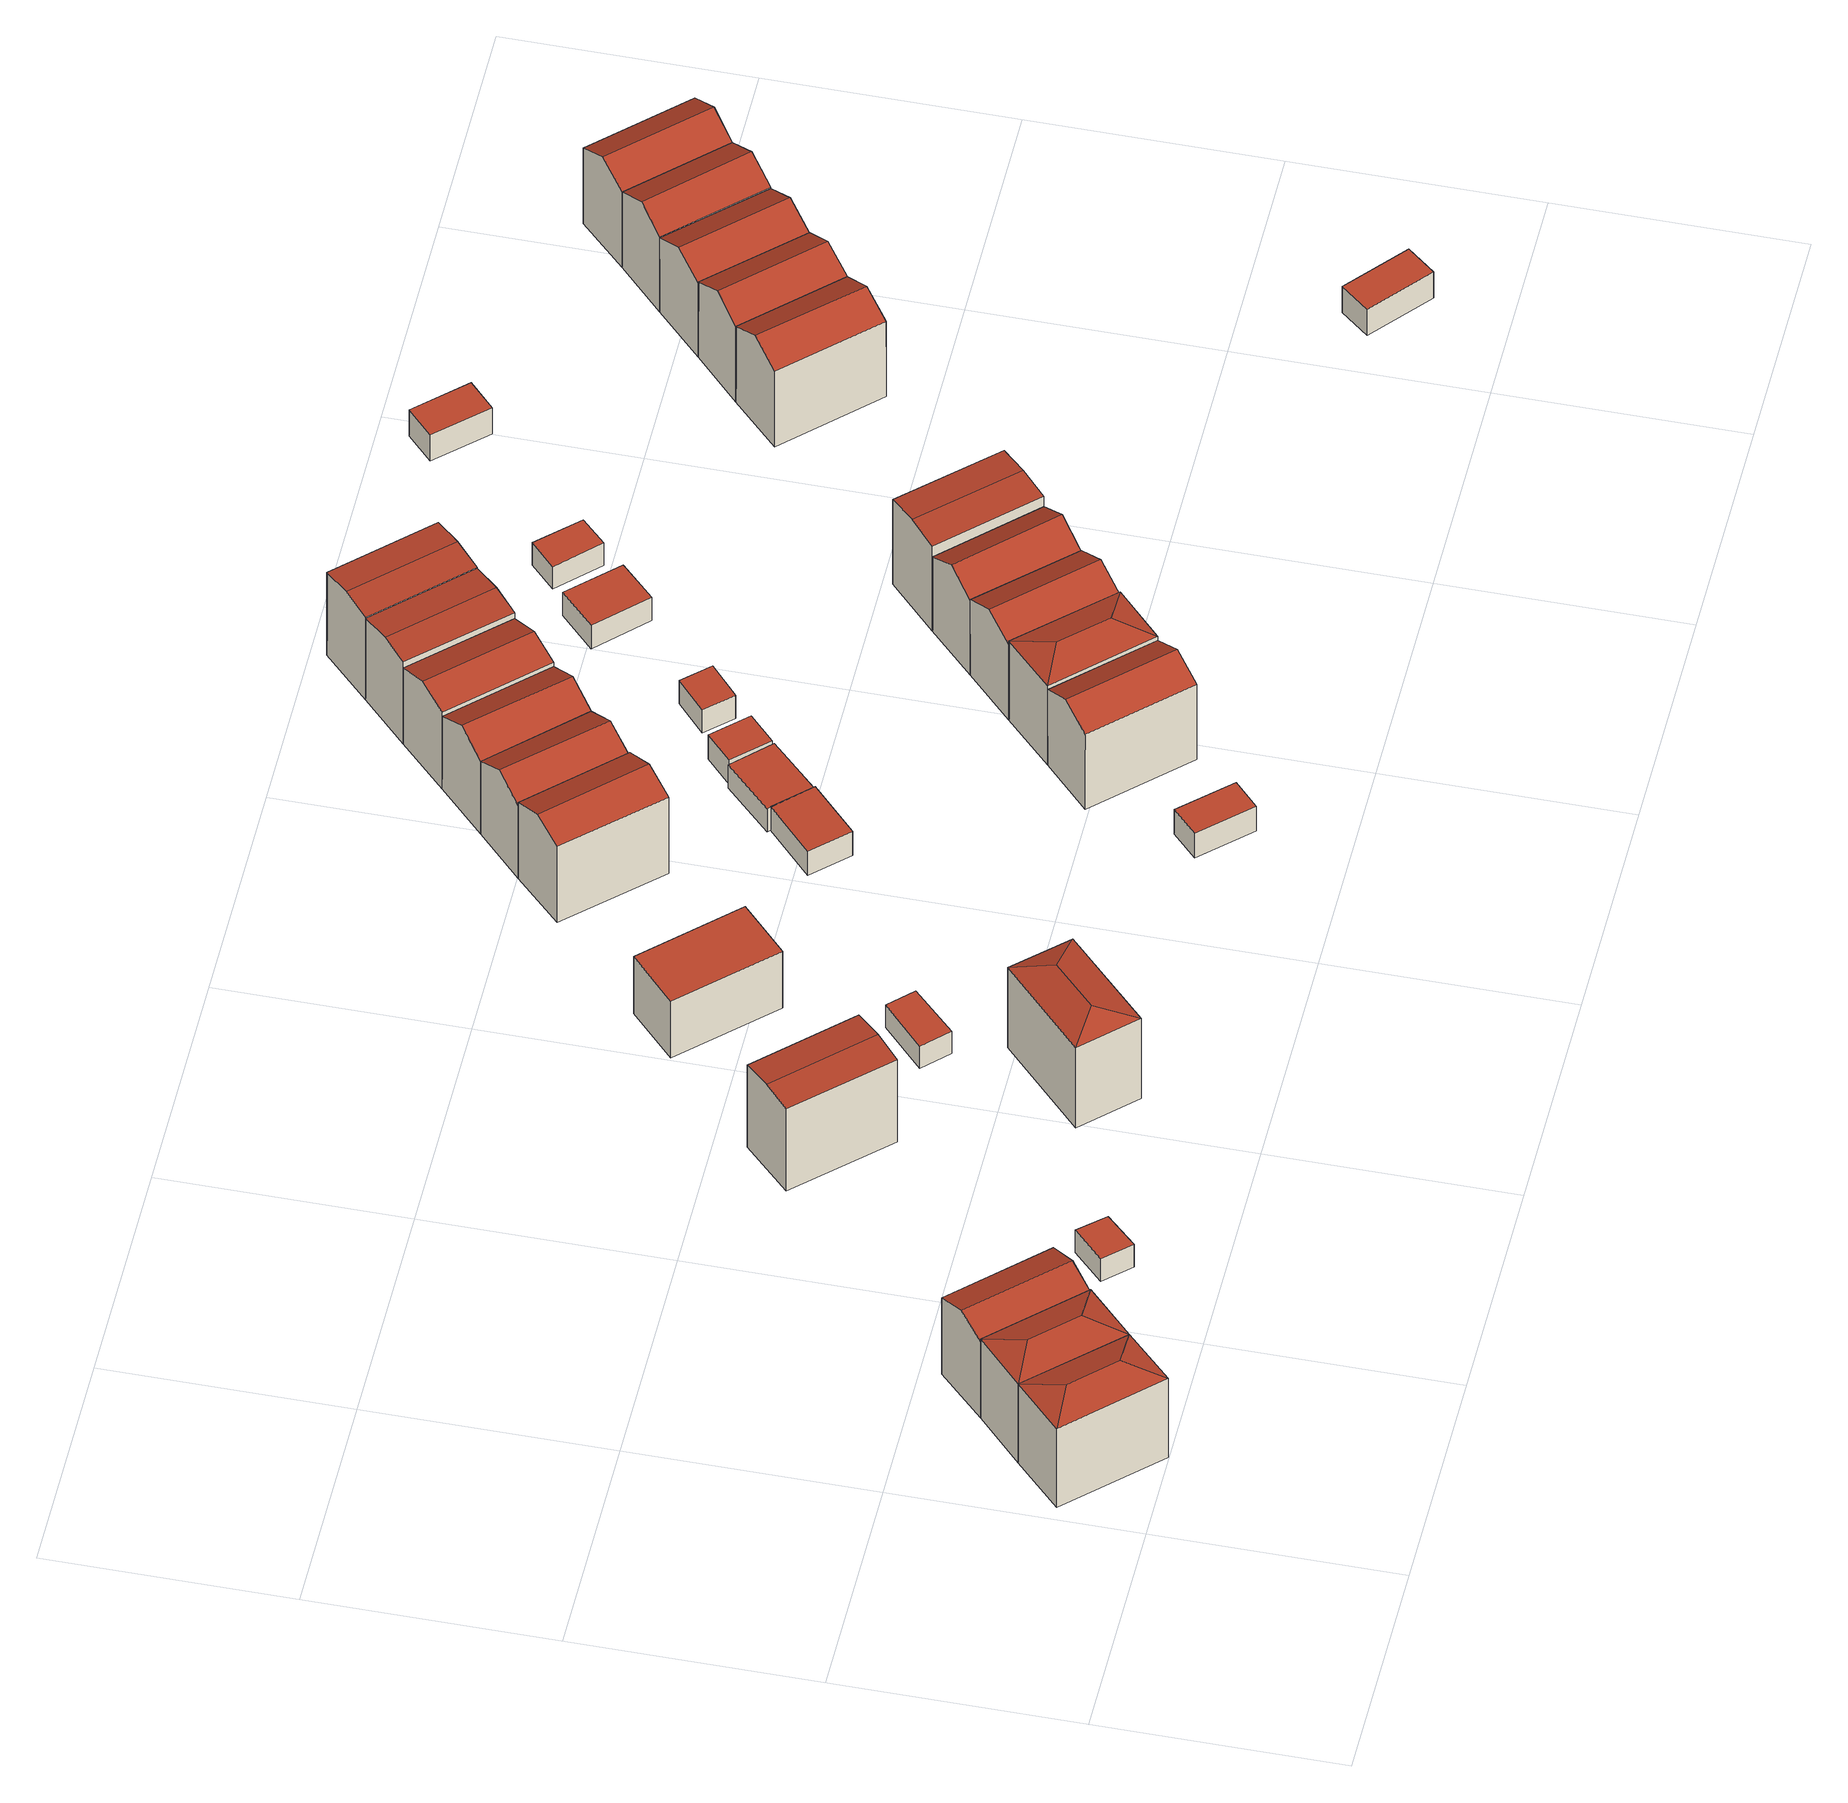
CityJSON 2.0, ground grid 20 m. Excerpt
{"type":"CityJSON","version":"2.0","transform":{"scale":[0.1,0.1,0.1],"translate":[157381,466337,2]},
"CityObjects":{
"building1":{"type":"Building","attributes":{"b3_bag_bag_overlap":0,"b3_bouwlagen":3,"b3_dak_type":"slanted","b3_extrusie":"standard","b3_h_dak_50p":10.28,"b3_h_dak_70p":11.81,"b3_h_dak_max":12.33,"b3_h_dak_min":6.53,"b3_h_maaiveld":3.16,"b3_h_nok":12.47,"b3_is_glas_dak":false,"b3_kas_warenhuis":false,"b3_kwaliteitsindicator":true,"b3_mutatie_ahn3_ahn4":false,"b3_mutatie_ahn4_ahn5":false,"b3_n_nok":2,"b3_n_vlakken":4,"b3_opp_buitenmuur":67.1,"b3_opp_dak_plat":10.9,"b3_opp_dak_schuin":57.66,"b3_opp_grond":52.58,"b3_opp_scheidingsmuur":130.99,"b3_rmse_lod12":2.42,"b3_rmse_lod13":2.42,"b3_rmse_lod22":0.0661,"b3_t_run":26,"b3_val3dity_lod12":"[]","b3_val3dity_lod13":"[]","b3_val3dity_lod22":"[]","b3_volume_lod12":449.5,"b3_volume_lod13":449.5,"b3_volume_lod22":365.29,"geconstateerd":false,"oorspronkelijkbouwjaar":2010,"status":"Pand in gebruik"},"children":["building1-1"]},
"building1-1":{"type":"BuildingPart","parents":["building1"],"geometry":[{"type":"Solid","lod":"2.2","boundaries":[[[[0,1,2,3]],[[4,5,6]],[[5,4,1,0]],[[7,4,6,8]],[[4,7,2,1]],[[9,7,8]],[[7,9,3,2]],[[5,9,8,6]],[[9,5,0,3]]]],"semantics":{"surfaces":[{"type":"GroundSurface"},{"type":"RoofSurface"},{"type":"WallSurface"}],"values":[[0,1,2,1,2,1,2,1,2]]}}]},
"building2":{"type":"Building","attributes":{"b3_bag_bag_overlap":0,"b3_bouwlagen":3,"b3_dak_type":"slanted","b3_extrusie":"standard","b3_h_dak_50p":10.48,"b3_h_dak_70p":11.77,"b3_h_dak_max":12.38,"b3_h_dak_min":6.51,"b3_h_maaiveld":3.17,"b3_h_nok":12.52,"b3_is_glas_dak":false,"b3_kas_warenhuis":false,"b3_kwaliteitsindicator":true,"b3_mutatie_ahn3_ahn4":false,"b3_mutatie_ahn4_ahn5":false,"b3_n_nok":1,"b3_n_vlakken":3,"b3_opp_buitenmuur":69.25,"b3_opp_dak_plat":11.46,"b3_opp_dak_schuin":56.85,"b3_opp_grond":52.55,"b3_opp_scheidingsmuur":130.67,"b3_rmse_lod12":2.36,"b3_rmse_lod13":2.36,"b3_rmse_lod22":0.175,"b3_t_run":26,"b3_val3dity_lod12":"[]","b3_val3dity_lod13":"[]","b3_val3dity_lod22":"[]","b3_volume_lod12":445.77,"b3_volume_lod13":445.77,"b3_volume_lod22":366.1,"geconstateerd":false,"oorspronkelijkbouwjaar":2010,"status":"Pand in gebruik"},"children":["building2-1"]},
"building2-1":{"type":"BuildingPart","parents":["building2"],"geometry":[{"type":"Solid","lod":"2.2","boundaries":[[[[1,10,11,2]],[[12,4,13]],[[4,12,10,1]],[[14,12,13,15]],[[12,14,11,10]],[[7,14,15]],[[14,7,2,11]],[[4,7,15,13]],[[7,4,1,2]]]],"semantics":{"surfaces":[{"type":"GroundSurface"},{"type":"RoofSurface"},{"type":"WallSurface"}],"values":[[0,1,2,1,2,1,2,1,2]]}}]},
"building3":{"type":"Building","attributes":{"b3_bag_bag_overlap":0,"b3_bouwlagen":3,"b3_dak_type":"slanted","b3_extrusie":"standard","b3_h_dak_50p":10.34,"b3_h_dak_70p":11.42,"b3_h_dak_max":12.35,"b3_h_dak_min":6.54,"b3_h_maaiveld":3.17,"b3_h_nok":12.48,"b3_is_glas_dak":false,"b3_kas_warenhuis":false,"b3_kwaliteitsindicator":true,"b3_mutatie_ahn3_ahn4":false,"b3_mutatie_ahn4_ahn5":false,"b3_n_nok":1,"b3_n_vlakken":3,"b3_opp_buitenmuur":57.71,"b3_opp_dak_plat":6.98,"b3_opp_dak_schuin":69.36,"b3_opp_grond":52.52,"b3_opp_scheidingsmuur":132.96,"b3_rmse_lod12":2.22,"b3_rmse_lod13":2.22,"b3_rmse_lod22":0.293,"b3_t_run":24,"b3_val3dity_lod12":"[]","b3_val3dity_lod13":"[]","b3_val3dity_lod22":"[]","b3_volume_lod12":432.84,"b3_volume_lod13":432.84,"b3_volume_lod22":359.57,"geconstateerd":false,"oorspronkelijkbouwjaar":2010,"status":"Pand in gebruik"},"children":["building3-1"]},
"building3-1":{"type":"BuildingPart","parents":["building3"],"geometry":[{"type":"Solid","lod":"2.2","boundaries":[[[[10,16,17,11]],[[18,19,20,16,10]],[[21,20,19,22]],[[20,21,17,16]],[[21,22,23,11,17]],[[18,23,22,19]],[[23,18,10,11]]]],"semantics":{"surfaces":[{"type":"GroundSurface"},{"type":"WallSurface"},{"type":"RoofSurface"}],"values":[[0,1,2,1,1,2,1]]}}]},
"building4":{"type":"Building","attributes":{"b3_dak_type":"horizontal","b3_extrusie":"standard","b3_h_dak_50p":5.48,"b3_h_dak_70p":5.49,"b3_h_dak_max":5.53,"b3_h_dak_min":5.43,"b3_h_maaiveld":3.09,"b3_is_glas_dak":false,"b3_kas_warenhuis":false,"b3_kwaliteitsindicator":true,"b3_mutatie_ahn3_ahn4":false,"b3_mutatie_ahn4_ahn5":false,"b3_n_nok":0,"b3_n_vlakken":1,"b3_opp_buitenmuur":30.45,"b3_opp_dak_plat":10.06,"b3_opp_dak_schuin":0,"b3_opp_grond":10.06,"b3_opp_scheidingsmuur":0,"b3_rmse_lod12":0.022,"b3_rmse_lod13":0.022,"b3_rmse_lod22":0.0207,"b3_t_run":9,"b3_val3dity_lod12":"[]","b3_val3dity_lod13":"[]","b3_val3dity_lod22":"[]","b3_volume_lod12":24.12,"b3_volume_lod13":24.12,"b3_volume_lod22":24.05,"geconstateerd":false,"oorspronkelijkbouwjaar":2010,"status":"Pand in gebruik"},"children":["building4-1"]},
"building4-1":{"type":"BuildingPart","parents":["building4"],"geometry":[{"type":"Solid","lod":"2.2","boundaries":[[[[24,25,26,27]],[[28,29,30,31]],[[31,30,25,24]],[[30,29,26,25]],[[29,28,27,26]],[[28,31,24,27]]]],"semantics":{"surfaces":[{"type":"GroundSurface"},{"type":"RoofSurface"},{"type":"WallSurface"}],"values":[[0,1,2,2,2,2]]}}]},
"building5":{"type":"Building","attributes":{"b3_bag_bag_overlap":0,"b3_bouwlagen":3,"b3_dak_type":"slanted","b3_extrusie":"standard","b3_h_dak_50p":12.02,"b3_h_dak_70p":12.04,"b3_h_dak_max":12.16,"b3_h_dak_min":9.12,"b3_h_maaiveld":3.16,"b3_is_glas_dak":false,"b3_kas_warenhuis":false,"b3_kwaliteitsindicator":true,"b3_mutatie_ahn3_ahn4":false,"b3_mutatie_ahn4_ahn5":false,"b3_n_nok":0,"b3_n_vlakken":5,"b3_opp_buitenmuur":98.81,"b3_opp_dak_plat":52.45,"b3_opp_dak_schuin":0,"b3_opp_grond":52.45,"b3_opp_scheidingsmuur":153.61,"b3_rmse_lod12":1.6,"b3_rmse_lod13":1.6,"b3_rmse_lod22":0.212,"b3_t_run":24,"b3_val3dity_lod12":"[]","b3_val3dity_lod13":"[]","b3_val3dity_lod22":"[]","b3_volume_lod12":465.93,"b3_volume_lod13":465.93,"b3_volume_lod22":421.9,"geconstateerd":false,"oorspronkelijkbouwjaar":2010,"status":"Pand in gebruik"},"children":["building5-1"]},
"building5-1":{"type":"BuildingPart","parents":["building5"],"geometry":[{"type":"Solid","lod":"2.2","boundaries":[[[[32,33,34,35]],[[36,37,38,39]],[[37,36,33,32]],[[36,39,40,34,33]],[[41,40,39,38]],[[40,41,35,34]],[[41,38,37,32,35]]]],"semantics":{"surfaces":[{"type":"GroundSurface"},{"type":"RoofSurface"},{"type":"WallSurface"}],"values":[[0,1,2,2,1,2,2]]}}]},
"building6":{"type":"Building","attributes":{"b3_bag_bag_overlap":0,"b3_bouwlagen":3,"b3_dak_type":"slanted","b3_extrusie":"standard","b3_h_dak_50p":11.54,"b3_h_dak_70p":11.58,"b3_h_dak_max":12.41,"b3_h_dak_min":6.55,"b3_h_maaiveld":3.05,"b3_h_nok":12.49,"b3_is_glas_dak":false,"b3_kas_warenhuis":false,"b3_kwaliteitsindicator":true,"b3_mutatie_ahn3_ahn4":false,"b3_mutatie_ahn4_ahn5":false,"b3_n_nok":1,"b3_n_vlakken":5,"b3_opp_buitenmuur":145.42,"b3_opp_dak_plat":6.82,"b3_opp_dak_schuin":73.67,"b3_opp_grond":54.94,"b3_opp_scheidingsmuur":67.3,"b3_rmse_lod12":2.15,"b3_rmse_lod13":2.15,"b3_rmse_lod22":0.134,"b3_t_run":31,"b3_val3dity_lod12":"[]","b3_val3dity_lod13":"[]","b3_val3dity_lod22":"[]","b3_volume_lod12":468.53,"b3_volume_lod13":468.53,"b3_volume_lod22":391.82,"geconstateerd":false,"oorspronkelijkbouwjaar":2010,"status":"Pand in gebruik"},"children":["building6-1"]},
"building6-1":{"type":"BuildingPart","parents":["building6"],"geometry":[{"type":"Solid","lod":"2.2","boundaries":[[[[42,43,44,45]],[[46,47,48,49]],[[47,46,43,42]],[[50,46,49]],[[46,50,44,43]],[[51,50,49,48]],[[50,51,45,44]],[[47,51,48]],[[51,47,42,45]]]],"semantics":{"surfaces":[{"type":"GroundSurface"},{"type":"RoofSurface"},{"type":"WallSurface"}],"values":[[0,1,2,1,2,1,2,1,2]]}}]},
"building7":{"type":"Building","attributes":{"b3_dak_type":"slanted","b3_extrusie":"standard","b3_h_dak_50p":5.45,"b3_h_dak_70p":5.53,"b3_h_dak_max":5.67,"b3_h_dak_min":5.21,"b3_h_maaiveld":3.07,"b3_is_glas_dak":false,"b3_kas_warenhuis":false,"b3_kwaliteitsindicator":true,"b3_mutatie_ahn3_ahn4":false,"b3_mutatie_ahn4_ahn5":false,"b3_n_nok":0,"b3_n_vlakken":1,"b3_opp_buitenmuur":37.04,"b3_opp_dak_plat":0,"b3_opp_dak_schuin":14.14,"b3_opp_grond":13.94,"b3_opp_scheidingsmuur":0,"b3_rmse_lod12":0.163,"b3_rmse_lod13":0.163,"b3_rmse_lod22":0.0154,"b3_t_run":11,"b3_val3dity_lod12":"[]","b3_val3dity_lod13":"[]","b3_val3dity_lod22":"[]","b3_volume_lod12":34.31,"b3_volume_lod13":34.31,"b3_volume_lod22":33.19,"geconstateerd":true,"oorspronkelijkbouwjaar":2017,"status":"Pand in gebruik"},"children":["building7-1"]},
"building7-1":{"type":"BuildingPart","parents":["building7"],"geometry":[{"type":"Solid","lod":"2.2","boundaries":[[[[52,53,54,55]],[[56,57,58,59]],[[59,58,53,52]],[[58,57,54,53]],[[57,56,55,54]],[[56,59,52,55]]]],"semantics":{"surfaces":[{"type":"GroundSurface"},{"type":"RoofSurface"},{"type":"WallSurface"}],"values":[[0,1,2,2,2,2]]}}]},
"building8":{"type":"Building","attributes":{"b3_bag_bag_overlap":0,"b3_bouwlagen":2,"b3_dak_type":"slanted","b3_extrusie":"standard","b3_h_dak_50p":9.16,"b3_h_dak_70p":9.17,"b3_h_dak_max":9.42,"b3_h_dak_min":9.12,"b3_h_maaiveld":3.09,"b3_is_glas_dak":false,"b3_kas_warenhuis":false,"b3_kwaliteitsindicator":true,"b3_mutatie_ahn3_ahn4":false,"b3_mutatie_ahn4_ahn5":false,"b3_n_nok":0,"b3_n_vlakken":2,"b3_opp_buitenmuur":62.34,"b3_opp_dak_plat":52.49,"b3_opp_dak_schuin":0,"b3_opp_grond":52.49,"b3_opp_scheidingsmuur":121.28,"b3_rmse_lod12":0.138,"b3_rmse_lod13":0.138,"b3_rmse_lod22":0.141,"b3_t_run":22,"b3_val3dity_lod12":"[]","b3_val3dity_lod13":"[]","b3_val3dity_lod22":"[]","b3_volume_lod12":319.13,"b3_volume_lod13":319.13,"b3_volume_lod22":318.69,"geconstateerd":false,"oorspronkelijkbouwjaar":2010,"status":"Pand in gebruik"},"children":["building8-1"]},
"building8-1":{"type":"BuildingPart","parents":["building8"],"geometry":[{"type":"Solid","lod":"2.2","boundaries":[[[[60,61,62,63]],[[64,65,66,67]],[[67,66,61,60]],[[66,65,62,61]],[[65,64,63,62]],[[64,67,60,63]]]],"semantics":{"surfaces":[{"type":"GroundSurface"},{"type":"RoofSurface"},{"type":"WallSurface"}],"values":[[0,1,2,2,2,2]]}}]},
"building9":{"type":"Building","attributes":{"b3_bag_bag_overlap":0,"b3_bouwlagen":3,"b3_dak_type":"slanted","b3_extrusie":"standard","b3_h_dak_50p":10.05,"b3_h_dak_70p":11.36,"b3_h_dak_max":12.35,"b3_h_dak_min":6.45,"b3_h_maaiveld":3.16,"b3_h_nok":12.41,"b3_is_glas_dak":false,"b3_kas_warenhuis":false,"b3_kwaliteitsindicator":true,"b3_mutatie_ahn3_ahn4":false,"b3_mutatie_ahn4_ahn5":false,"b3_n_nok":3,"b3_n_vlakken":4,"b3_opp_buitenmuur":60.64,"b3_opp_dak_plat":0,"b3_opp_dak_schuin":80.91,"b3_opp_grond":52.47,"b3_opp_scheidingsmuur":131.95,"b3_rmse_lod12":2.22,"b3_rmse_lod13":2.22,"b3_rmse_lod22":0.267,"b3_t_run":34,"b3_val3dity_lod12":"[]","b3_val3dity_lod13":"[]","b3_val3dity_lod22":"[]","b3_volume_lod12":431.39,"b3_volume_lod13":431.39,"b3_volume_lod22":360.13,"geconstateerd":false,"oorspronkelijkbouwjaar":2010,"status":"Pand in gebruik"},"children":["building9-1"]},
"building9-1":{"type":"BuildingPart","parents":["building9"],"geometry":[{"type":"Solid","lod":"2.2","boundaries":[[[[68,69,70,71]],[[72,73,74,75]],[[73,72,69,68]],[[72,75,76,70,69]],[[77,76,75,74]],[[76,77,71,70]],[[77,74,73,68,71]]]],"semantics":{"surfaces":[{"type":"GroundSurface"},{"type":"RoofSurface"},{"type":"WallSurface"}],"values":[[0,1,2,2,1,2,2]]}}]},
"building10":{"type":"Building","attributes":{"b3_bag_bag_overlap":0,"b3_dak_type":"horizontal","b3_extrusie":"standard","b3_h_dak_50p":5.54,"b3_h_dak_70p":5.55,"b3_h_dak_max":5.69,"b3_h_dak_min":5.47,"b3_h_maaiveld":3.01,"b3_is_glas_dak":false,"b3_kas_warenhuis":false,"b3_kwaliteitsindicator":true,"b3_mutatie_ahn3_ahn4":false,"b3_mutatie_ahn4_ahn5":false,"b3_n_nok":0,"b3_n_vlakken":1,"b3_opp_buitenmuur":28.22,"b3_opp_dak_plat":15.6,"b3_opp_dak_schuin":0,"b3_opp_grond":15.59,"b3_opp_scheidingsmuur":13.81,"b3_rmse_lod12":0.0473,"b3_rmse_lod13":0.0473,"b3_rmse_lod22":0.0366,"b3_t_run":10,"b3_val3dity_lod12":"[]","b3_val3dity_lod13":"[]","b3_val3dity_lod22":"[]","b3_volume_lod12":39.63,"b3_volume_lod13":39.63,"b3_volume_lod22":39.55,"geconstateerd":false,"oorspronkelijkbouwjaar":2014,"status":"Pand in gebruik"},"children":["building10-1"]},
"building10-1":{"type":"BuildingPart","parents":["building10"],"geometry":[{"type":"Solid","lod":"2.2","boundaries":[[[[78,79,80,81]],[[82,83,84,85]],[[85,84,79,78]],[[84,83,80,79]],[[83,82,81,80]],[[82,85,78,81]]]],"semantics":{"surfaces":[{"type":"GroundSurface"},{"type":"RoofSurface"},{"type":"WallSurface"}],"values":[[0,1,2,2,2,2]]}}]},
"building11":{"type":"Building","attributes":{"b3_bag_bag_overlap":0,"b3_dak_type":"horizontal","b3_extrusie":"standard","b3_h_dak_50p":5.44,"b3_h_dak_70p":5.46,"b3_h_dak_max":5.52,"b3_h_dak_min":5.36,"b3_h_maaiveld":2.91,"b3_is_glas_dak":false,"b3_kas_warenhuis":false,"b3_kwaliteitsindicator":true,"b3_mutatie_ahn3_ahn4":false,"b3_mutatie_ahn4_ahn5":false,"b3_n_nok":0,"b3_n_vlakken":1,"b3_opp_buitenmuur":37.4,"b3_opp_dak_plat":20.81,"b3_opp_dak_schuin":0,"b3_opp_grond":20.81,"b3_opp_scheidingsmuur":9.39,"b3_rmse_lod12":0.0425,"b3_rmse_lod13":0.0425,"b3_rmse_lod22":0.0352,"b3_t_run":13,"b3_val3dity_lod12":"[]","b3_val3dity_lod13":"[]","b3_val3dity_lod22":"[]","b3_volume_lod12":52.94,"b3_volume_lod13":52.94,"b3_volume_lod22":52.63,"geconstateerd":false,"oorspronkelijkbouwjaar":2010,"status":"Pand in gebruik"},"children":["building11-1"]},
"building11-1":{"type":"BuildingPart","parents":["building11"],"geometry":[{"type":"Solid","lod":"2.2","boundaries":[[[[86,87,88,89]],[[90,91,92,93]],[[93,92,87,86]],[[92,91,88,87]],[[91,90,89,88]],[[90,93,86,89]]]],"semantics":{"surfaces":[{"type":"GroundSurface"},{"type":"RoofSurface"},{"type":"WallSurface"}],"values":[[0,1,2,2,2,2]]}}]},
"building12":{"type":"Building","attributes":{"b3_bag_bag_overlap":0,"b3_bouwlagen":3,"b3_dak_type":"slanted","b3_extrusie":"standard","b3_h_dak_50p":10.08,"b3_h_dak_70p":11,"b3_h_dak_max":12.36,"b3_h_dak_min":6.49,"b3_h_maaiveld":3.17,"b3_h_nok":12.43,"b3_is_glas_dak":false,"b3_kas_warenhuis":false,"b3_kwaliteitsindicator":true,"b3_mutatie_ahn3_ahn4":false,"b3_mutatie_ahn4_ahn5":false,"b3_n_nok":1,"b3_n_vlakken":2,"b3_opp_buitenmuur":49.96,"b3_opp_dak_plat":0,"b3_opp_dak_schuin":72.59,"b3_opp_grond":52.47,"b3_opp_scheidingsmuur":130.57,"b3_rmse_lod12":2.01,"b3_rmse_lod13":2.01,"b3_rmse_lod22":0.0255,"b3_t_run":30,"b3_val3dity_lod12":"[]","b3_val3dity_lod13":"[]","b3_val3dity_lod22":"[]","b3_volume_lod12":410.78,"b3_volume_lod13":410.78,"b3_volume_lod22":352.6,"geconstateerd":false,"oorspronkelijkbouwjaar":2010,"status":"Pand in gebruik"},"children":["building12-1"]},
"building12-1":{"type":"BuildingPart","parents":["building12"],"geometry":[{"type":"Solid","lod":"2.2","boundaries":[[[[70,94,95,71]],[[96,97,98,94,70]],[[99,98,97,100]],[[98,99,95,94]],[[99,100,101,71,95]],[[96,101,100,97]],[[101,96,70,71]]]],"semantics":{"surfaces":[{"type":"GroundSurface"},{"type":"WallSurface"},{"type":"RoofSurface"}],"values":[[0,1,2,1,1,2,1]]}}]},
"building13":{"type":"Building","attributes":{"b3_bag_bag_overlap":0,"b3_dak_type":"horizontal","b3_extrusie":"standard","b3_h_dak_50p":5.51,"b3_h_dak_70p":5.52,"b3_h_dak_max":5.57,"b3_h_dak_min":5.44,"b3_h_maaiveld":2.97,"b3_is_glas_dak":false,"b3_kas_warenhuis":false,"b3_kwaliteitsindicator":true,"b3_mutatie_ahn3_ahn4":false,"b3_mutatie_ahn4_ahn5":false,"b3_n_nok":0,"b3_n_vlakken":1,"b3_opp_buitenmuur":38.33,"b3_opp_dak_plat":21.69,"b3_opp_dak_schuin":0,"b3_opp_grond":21.69,"b3_opp_scheidingsmuur":9.38,"b3_rmse_lod12":0.0354,"b3_rmse_lod13":0.0354,"b3_rmse_lod22":0.0231,"b3_t_run":14,"b3_val3dity_lod12":"[]","b3_val3dity_lod13":"[]","b3_val3dity_lod22":"[]","b3_volume_lod12":55.37,"b3_volume_lod13":55.37,"b3_volume_lod22":55.1,"geconstateerd":true,"oorspronkelijkbouwjaar":2012,"status":"Pand in gebruik"},"children":["building13-1"]},
"building13-1":{"type":"BuildingPart","parents":["building13"],"geometry":[{"type":"Solid","lod":"2.2","boundaries":[[[[102,103,104,105]],[[106,107,108,109]],[[109,108,103,102]],[[108,107,104,103]],[[107,106,105,104]],[[106,109,102,105]]]],"semantics":{"surfaces":[{"type":"GroundSurface"},{"type":"RoofSurface"},{"type":"WallSurface"}],"values":[[0,1,2,2,2,2]]}}]},
"building14":{"type":"Building","attributes":{"b3_bag_bag_overlap":0,"b3_bouwlagen":3,"b3_dak_type":"slanted","b3_extrusie":"standard","b3_h_dak_50p":10.27,"b3_h_dak_70p":11.16,"b3_h_dak_max":12.4,"b3_h_dak_min":6.51,"b3_h_maaiveld":2.99,"b3_h_nok":12.49,"b3_is_glas_dak":false,"b3_kas_warenhuis":false,"b3_kwaliteitsindicator":true,"b3_mutatie_ahn3_ahn4":false,"b3_mutatie_ahn4_ahn5":false,"b3_n_nok":1,"b3_n_vlakken":2,"b3_opp_buitenmuur":53.03,"b3_opp_dak_plat":0,"b3_opp_dak_schuin":72.73,"b3_opp_grond":52.5,"b3_opp_scheidingsmuur":133.92,"b3_rmse_lod12":1.94,"b3_rmse_lod13":1.94,"b3_rmse_lod22":0.366,"b3_t_run":28,"b3_val3dity_lod12":"[]","b3_val3dity_lod13":"[]","b3_val3dity_lod22":"[]","b3_volume_lod12":424.91,"b3_volume_lod13":424.91,"b3_volume_lod22":363.84,"geconstateerd":false,"oorspronkelijkbouwjaar":2011,"status":"Pand in gebruik"},"children":["building14-1"]},
"building14-1":{"type":"BuildingPart","parents":["building14"],"geometry":[{"type":"Solid","lod":"2.2","boundaries":[[[[110,111,112,113]],[[114,115,116,117]],[[115,114,111,110]],[[114,117,118,112,111]],[[119,118,117,116]],[[118,119,113,112]],[[119,116,115,110,113]]]],"semantics":{"surfaces":[{"type":"GroundSurface"},{"type":"RoofSurface"},{"type":"WallSurface"}],"values":[[0,1,2,2,1,2,2]]}}]},
"building15":{"type":"Building","attributes":{"b3_bag_bag_overlap":0,"b3_bouwlagen":3,"b3_dak_type":"slanted","b3_extrusie":"standard","b3_h_dak_50p":10.13,"b3_h_dak_70p":11.02,"b3_h_dak_max":12.33,"b3_h_dak_min":6.55,"b3_h_maaiveld":3.16,"b3_h_nok":12.51,"b3_is_glas_dak":false,"b3_kas_warenhuis":false,"b3_kwaliteitsindicator":true,"b3_mutatie_ahn3_ahn4":false,"b3_mutatie_ahn4_ahn5":false,"b3_n_nok":1,"b3_n_vlakken":2,"b3_opp_buitenmuur":51.65,"b3_opp_dak_plat":0,"b3_opp_dak_schuin":72.67,"b3_opp_grond":52.49,"b3_opp_scheidingsmuur":130.77,"b3_rmse_lod12":2.01,"b3_rmse_lod13":2.01,"b3_rmse_lod22":0.0426,"b3_t_run":30,"b3_val3dity_lod12":"[]","b3_val3dity_lod13":"[]","b3_val3dity_lod22":"[]","b3_volume_lod12":412.86,"b3_volume_lod13":412.86,"b3_volume_lod22":356.32,"geconstateerd":false,"oorspronkelijkbouwjaar":2010,"status":"Pand in gebruik"},"children":["building15-1"]},
"building15-1":{"type":"BuildingPart","parents":["building15"],"geometry":[{"type":"Solid","lod":"2.2","boundaries":[[[[94,120,121,95]],[[98,122,123,120,94]],[[124,123,122,125]],[[123,124,121,120]],[[124,125,99,95,121]],[[98,99,125,122]],[[99,98,94,95]]]],"semantics":{"surfaces":[{"type":"GroundSurface"},{"type":"WallSurface"},{"type":"RoofSurface"}],"values":[[0,1,2,1,1,2,1]]}}]},
"building16":{"type":"Building","attributes":{"b3_dak_type":"slanted","b3_extrusie":"standard","b3_h_dak_50p":5.42,"b3_h_dak_70p":5.51,"b3_h_dak_max":5.68,"b3_h_dak_min":5.12,"b3_h_maaiveld":2.93,"b3_is_glas_dak":false,"b3_kas_warenhuis":false,"b3_kwaliteitsindicator":true,"b3_mutatie_ahn3_ahn4":false,"b3_mutatie_ahn4_ahn5":false,"b3_n_nok":0,"b3_n_vlakken":1,"b3_opp_buitenmuur":33.72,"b3_opp_dak_plat":0,"b3_opp_dak_schuin":11.34,"b3_opp_grond":11.27,"b3_opp_scheidingsmuur":0,"b3_rmse_lod12":0.192,"b3_rmse_lod13":0.192,"b3_rmse_lod22":0.128,"b3_t_run":11,"b3_val3dity_lod12":"[]","b3_val3dity_lod13":"[]","b3_val3dity_lod22":"[]","b3_volume_lod12":29.19,"b3_volume_lod13":29.19,"b3_volume_lod22":28.14,"geconstateerd":true,"oorspronkelijkbouwjaar":2012,"status":"Pand in gebruik"},"children":["building16-1"]},
"building16-1":{"type":"BuildingPart","parents":["building16"],"geometry":[{"type":"Solid","lod":"2.2","boundaries":[[[[126,127,128,129]],[[130,131,132,133]],[[133,132,127,126]],[[132,131,128,127]],[[131,130,129,128]],[[130,133,126,129]]]],"semantics":{"surfaces":[{"type":"GroundSurface"},{"type":"RoofSurface"},{"type":"WallSurface"}],"values":[[0,1,2,2,2,2]]}}]},
"building17":{"type":"Building","attributes":{"b3_bag_bag_overlap":0,"b3_bouwlagen":3,"b3_dak_type":"slanted","b3_extrusie":"standard","b3_h_dak_50p":11.29,"b3_h_dak_70p":11.45,"b3_h_dak_max":12.37,"b3_h_dak_min":6.57,"b3_h_maaiveld":3.03,"b3_h_nok":12.48,"b3_is_glas_dak":false,"b3_kas_warenhuis":false,"b3_kwaliteitsindicator":true,"b3_mutatie_ahn3_ahn4":false,"b3_mutatie_ahn4_ahn5":false,"b3_n_nok":1,"b3_n_vlakken":5,"b3_opp_buitenmuur":73.08,"b3_opp_dak_plat":8.19,"b3_opp_dak_schuin":78.53,"b3_opp_grond":52.44,"b3_opp_scheidingsmuur":133.95,"b3_rmse_lod12":2.09,"b3_rmse_lod13":2.09,"b3_rmse_lod22":0.0606,"b3_t_run":31,"b3_val3dity_lod12":"[]","b3_val3dity_lod13":"[]","b3_val3dity_lod22":"[]","b3_volume_lod12":442.12,"b3_volume_lod13":442.12,"b3_volume_lod22":374.89,"geconstateerd":false,"oorspronkelijkbouwjaar":2010,"status":"Pand in gebruik"},"children":["building17-1"]},
"building17-1":{"type":"BuildingPart","parents":["building17"],"geometry":[{"type":"Solid","lod":"2.2","boundaries":[[[[134,135,113,112]],[[136,137,138,139]],[[137,136,135,134]],[[140,136,139]],[[136,140,113,135]],[[141,140,139,138]],[[140,141,112,113]],[[137,141,138]],[[141,137,134,112]]]],"semantics":{"surfaces":[{"type":"GroundSurface"},{"type":"RoofSurface"},{"type":"WallSurface"}],"values":[[0,1,2,1,2,1,2,1,2]]}}]},
"building18":{"type":"Building","attributes":{"b3_bag_bag_overlap":0,"b3_bouwlagen":3,"b3_dak_type":"slanted","b3_extrusie":"standard","b3_h_dak_50p":10.19,"b3_h_dak_70p":11.42,"b3_h_dak_max":12.31,"b3_h_dak_min":6.5,"b3_h_maaiveld":3.15,"b3_h_nok":12.41,"b3_is_glas_dak":false,"b3_kas_warenhuis":false,"b3_kwaliteitsindicator":true,"b3_mutatie_ahn3_ahn4":false,"b3_mutatie_ahn4_ahn5":false,"b3_n_nok":3,"b3_n_vlakken":4,"b3_opp_buitenmuur":60.78,"b3_opp_dak_plat":0,"b3_opp_dak_schuin":77.65,"b3_opp_grond":52.49,"b3_opp_scheidingsmuur":132.38,"b3_rmse_lod12":2.19,"b3_rmse_lod13":2.19,"b3_rmse_lod22":0.311,"b3_t_run":32,"b3_val3dity_lod12":"[]","b3_val3dity_lod13":"[]","b3_val3dity_lod22":"[]","b3_volume_lod12":434.13,"b3_volume_lod13":434.13,"b3_volume_lod22":360.78,"geconstateerd":false,"oorspronkelijkbouwjaar":2010,"status":"Pand in gebruik"},"children":["building18-1"]},
"building18-1":{"type":"BuildingPart","parents":["building18"],"geometry":[{"type":"Solid","lod":"2.2","boundaries":[[[[121,120,142,143]],[[144,145,146,147]],[[145,144,120,121]],[[144,147,148,142,120]],[[149,148,147,146]],[[148,149,143,142]],[[149,146,145,121,143]]]],"semantics":{"surfaces":[{"type":"GroundSurface"},{"type":"RoofSurface"},{"type":"WallSurface"}],"values":[[0,1,2,2,1,2,2]]}}]},
"building19":{"type":"Building","attributes":{"b3_dak_type":"horizontal","b3_extrusie":"standard","b3_h_dak_50p":5.4,"b3_h_dak_70p":5.41,"b3_h_dak_max":5.53,"b3_h_dak_min":5.33,"b3_h_maaiveld":2.91,"b3_is_glas_dak":false,"b3_kas_warenhuis":false,"b3_kwaliteitsindicator":true,"b3_mutatie_ahn3_ahn4":false,"b3_mutatie_ahn4_ahn5":false,"b3_n_nok":0,"b3_n_vlakken":1,"b3_opp_buitenmuur":31.85,"b3_opp_dak_plat":10.13,"b3_opp_dak_schuin":0,"b3_opp_grond":10.13,"b3_opp_scheidingsmuur":0,"b3_rmse_lod12":0.0334,"b3_rmse_lod13":0.0334,"b3_rmse_lod22":0.0301,"b3_t_run":8,"b3_val3dity_lod12":"[]","b3_val3dity_lod13":"[]","b3_val3dity_lod22":"[]","b3_volume_lod12":25.25,"b3_volume_lod13":25.25,"b3_volume_lod22":25.21,"geconstateerd":false,"oorspronkelijkbouwjaar":2010,"status":"Pand in gebruik"},"children":["building19-1"]},
"building19-1":{"type":"BuildingPart","parents":["building19"],"geometry":[{"type":"Solid","lod":"2.2","boundaries":[[[[150,151,152,153]],[[154,155,156,157]],[[157,156,151,150]],[[156,155,152,151]],[[155,154,153,152]],[[154,157,150,153]]]],"semantics":{"surfaces":[{"type":"GroundSurface"},{"type":"RoofSurface"},{"type":"WallSurface"}],"values":[[0,1,2,2,2,2]]}}]},
"building20":{"type":"Building","attributes":{"b3_bag_bag_overlap":0,"b3_bouwlagen":3,"b3_dak_type":"slanted","b3_extrusie":"standard","b3_h_dak_50p":10.23,"b3_h_dak_70p":11.12,"b3_h_dak_max":12.4,"b3_h_dak_min":6.56,"b3_h_maaiveld":3,"b3_h_nok":12.5,"b3_is_glas_dak":false,"b3_kas_warenhuis":false,"b3_kwaliteitsindicator":true,"b3_mutatie_ahn3_ahn4":false,"b3_mutatie_ahn4_ahn5":false,"b3_n_nok":1,"b3_n_vlakken":2,"b3_opp_buitenmuur":52.64,"b3_opp_dak_plat":0,"b3_opp_dak_schuin":72.72,"b3_opp_grond":52.44,"b3_opp_scheidingsmuur":134.3,"b3_rmse_lod12":1.93,"b3_rmse_lod13":1.93,"b3_rmse_lod22":0.024,"b3_t_run":23,"b3_val3dity_lod12":"[]","b3_val3dity_lod13":"[]","b3_val3dity_lod22":"[]","b3_volume_lod12":422.56,"b3_volume_lod13":422.56,"b3_volume_lod22":363.85,"geconstateerd":false,"oorspronkelijkbouwjaar":2011,"status":"Pand in gebruik"},"children":["building20-1"]},
"building20-1":{"type":"BuildingPart","parents":["building20"],"geometry":[{"type":"Solid","lod":"2.2","boundaries":[[[[135,134,158,159]],[[160,161,162,163]],[[161,160,134,135]],[[160,163,164,158,134]],[[165,164,163,162]],[[164,165,159,158]],[[165,162,161,135,159]]]],"semantics":{"surfaces":[{"type":"GroundSurface"},{"type":"RoofSurface"},{"type":"WallSurface"}],"values":[[0,1,2,2,1,2,2]]}}]},
"building21":{"type":"Building","attributes":{"b3_bag_bag_overlap":0,"b3_bouwlagen":3,"b3_dak_type":"slanted","b3_extrusie":"standard","b3_h_dak_50p":12.01,"b3_h_dak_70p":12.04,"b3_h_dak_max":12.14,"b3_h_dak_min":9.11,"b3_h_maaiveld":3.15,"b3_is_glas_dak":false,"b3_kas_warenhuis":false,"b3_kwaliteitsindicator":true,"b3_mutatie_ahn3_ahn4":false,"b3_mutatie_ahn4_ahn5":false,"b3_n_nok":0,"b3_n_vlakken":4,"b3_opp_buitenmuur":109.53,"b3_opp_dak_plat":52.53,"b3_opp_dak_schuin":0,"b3_opp_grond":52.52,"b3_opp_scheidingsmuur":143.64,"b3_rmse_lod12":1.62,"b3_rmse_lod13":1.62,"b3_rmse_lod22":0.213,"b3_t_run":31,"b3_val3dity_lod12":"[]","b3_val3dity_lod13":"[]","b3_val3dity_lod22":"[]","b3_volume_lod12":466.83,"b3_volume_lod13":466.83,"b3_volume_lod22":423.15,"geconstateerd":false,"oorspronkelijkbouwjaar":2010,"status":"Pand in gebruik"},"children":["building21-1"]},
"building21-1":{"type":"BuildingPart","parents":["building21"],"geometry":[{"type":"Solid","lod":"2.2","boundaries":[[[[143,142,166,167]],[[168,169,170,171]],[[169,168,142,143]],[[168,171,172,166,142]],[[173,172,171,170]],[[172,173,167,166]],[[173,170,169,143,167]]]],"semantics":{"surfaces":[{"type":"GroundSurface"},{"type":"RoofSurface"},{"type":"WallSurface"}],"values":[[0,1,2,2,1,2,2]]}}]},
"building22":{"type":"Building","attributes":{"b3_bag_bag_overlap":0,"b3_bouwlagen":3,"b3_dak_type":"slanted","b3_extrusie":"standard","b3_h_dak_50p":10.18,"b3_h_dak_70p":11.15,"b3_h_dak_max":12.39,"b3_h_dak_min":6.54,"b3_h_maaiveld":3,"b3_h_nok":12.49,"b3_is_glas_dak":false,"b3_kas_warenhuis":false,"b3_kwaliteitsindicator":true,"b3_mutatie_ahn3_ahn4":false,"b3_mutatie_ahn4_ahn5":false,"b3_n_nok":1,"b3_n_vlakken":2,"b3_opp_buitenmuur":52.88,"b3_opp_dak_plat":0,"b3_opp_dak_schuin":72.64,"b3_opp_grond":52.41,"b3_opp_scheidingsmuur":134.17,"b3_rmse_lod12":1.93,"b3_rmse_lod13":1.93,"b3_rmse_lod22":0.306,"b3_t_run":22,"b3_val3dity_lod12":"[]","b3_val3dity_lod13":"[]","b3_val3dity_lod22":"[]","b3_volume_lod12":421.58,"b3_volume_lod13":421.58,"b3_volume_lod22":364.03,"geconstateerd":false,"oorspronkelijkbouwjaar":2010,"status":"Pand in gebruik"},"children":["building22-1"]},
"building22-1":{"type":"BuildingPart","parents":["building22"],"geometry":[{"type":"Solid","lod":"2.2","boundaries":[[[[174,175,159,158]],[[176,177,178,179]],[[177,176,175,174]],[[176,179,180,159,175]],[[181,180,179,178]],[[180,181,158,159]],[[181,178,177,174,158]]]],"semantics":{"surfaces":[{"type":"GroundSurface"},{"type":"RoofSurface"},{"type":"WallSurface"}],"values":[[0,1,2,2,1,2,2]]}}]},
"building23":{"type":"Building","attributes":{"b3_bag_bag_overlap":0,"b3_bouwlagen":3,"b3_dak_type":"slanted","b3_extrusie":"standard","b3_h_dak_50p":12.05,"b3_h_dak_70p":12.09,"b3_h_dak_max":12.24,"b3_h_dak_min":9.11,"b3_h_maaiveld":3.16,"b3_is_glas_dak":false,"b3_kas_warenhuis":false,"b3_kwaliteitsindicator":true,"b3_mutatie_ahn3_ahn4":false,"b3_mutatie_ahn4_ahn5":false,"b3_n_nok":0,"b3_n_vlakken":5,"b3_opp_buitenmuur":118.61,"b3_opp_dak_plat":52.46,"b3_opp_dak_schuin":0,"b3_opp_grond":52.46,"b3_opp_scheidingsmuur":134.86,"b3_rmse_lod12":1.62,"b3_rmse_lod13":1.62,"b3_rmse_lod22":0.22,"b3_t_run":29,"b3_val3dity_lod12":"[]","b3_val3dity_lod13":"[]","b3_val3dity_lod22":"[]","b3_volume_lod12":468.88,"b3_volume_lod13":468.88,"b3_volume_lod22":422.18,"geconstateerd":false,"oorspronkelijkbouwjaar":2010,"status":"Pand in gebruik"},"children":["building23-1"]},
"building23-1":{"type":"BuildingPart","parents":["building23"],"geometry":[{"type":"Solid","lod":"2.2","boundaries":[[[[182,183,167,166]],[[184,185,186,187]],[[185,184,183,182]],[[184,187,188,167,183]],[[189,188,187,186]],[[188,189,166,167]],[[189,186,185,182,166]]]],"semantics":{"surfaces":[{"type":"GroundSurface"},{"type":"RoofSurface"},{"type":"WallSurface"}],"values":[[0,1,2,2,1,2,2]]}}]},
"building24":{"type":"Building","attributes":{"b3_dak_type":"horizontal","b3_extrusie":"standard","b3_h_dak_50p":5.4,"b3_h_dak_70p":5.51,"b3_h_dak_max":5.66,"b3_h_dak_min":5.12,"b3_h_maaiveld":2.95,"b3_is_glas_dak":false,"b3_kas_warenhuis":false,"b3_kwaliteitsindicator":true,"b3_mutatie_ahn3_ahn4":false,"b3_mutatie_ahn4_ahn5":false,"b3_n_nok":0,"b3_n_vlakken":1,"b3_opp_buitenmuur":45.49,"b3_opp_dak_plat":21.04,"b3_opp_dak_schuin":0,"b3_opp_grond":21.03,"b3_opp_scheidingsmuur":0,"b3_rmse_lod12":0.19,"b3_rmse_lod13":0.19,"b3_rmse_lod22":0.144,"b3_t_run":19,"b3_val3dity_lod12":"[]","b3_val3dity_lod13":"[]","b3_val3dity_lod22":"[]","b3_volume_lod12":54.02,"b3_volume_lod13":54.02,"b3_volume_lod22":51.59,"geconstateerd":true,"oorspronkelijkbouwjaar":2011,"status":"Pand in gebruik"},"children":["building24-1"]},
"building24-1":{"type":"BuildingPart","parents":["building24"],"geometry":[{"type":"Solid","lod":"2.2","boundaries":[[[[190,191,192,193]],[[194,195,196,197]],[[197,196,191,190]],[[196,195,192,191]],[[195,194,193,192]],[[194,197,190,193]]]],"semantics":{"surfaces":[{"type":"GroundSurface"},{"type":"RoofSurface"},{"type":"WallSurface"}],"values":[[0,1,2,2,2,2]]}}]},
"building25":{"type":"Building","attributes":{"b3_bag_bag_overlap":0,"b3_bouwlagen":3,"b3_dak_type":"slanted","b3_extrusie":"standard","b3_h_dak_50p":12.06,"b3_h_dak_70p":12.09,"b3_h_dak_max":12.23,"b3_h_dak_min":9.16,"b3_h_maaiveld":3.02,"b3_is_glas_dak":false,"b3_kas_warenhuis":false,"b3_kwaliteitsindicator":true,"b3_mutatie_ahn3_ahn4":false,"b3_mutatie_ahn4_ahn5":false,"b3_n_nok":0,"b3_n_vlakken":6,"b3_opp_buitenmuur":192.36,"b3_opp_dak_plat":34.87,"b3_opp_dak_schuin":19.82,"b3_opp_grond":54.64,"b3_opp_scheidingsmuur":66.9,"b3_rmse_lod12":1.57,"b3_rmse_lod13":1.57,"b3_rmse_lod22":0.263,"b3_t_run":27,"b3_val3dity_lod12":"[]","b3_val3dity_lod13":"[]","b3_val3dity_lod22":"[]","b3_volume_lod12":495.74,"b3_volume_lod13":495.74,"b3_volume_lod22":438.56,"geconstateerd":false,"oorspronkelijkbouwjaar":2010,"status":"Pand in gebruik"},"children":["building25-1"]},
"building25-1":{"type":"BuildingPart","parents":["building25"],"geometry":[{"type":"Solid","lod":"2.2","boundaries":[[[[175,174,198,199]],[[200,201,202,203]],[[201,200,174,175]],[[200,203,204,198,174]],[[205,204,203,202]],[[204,205,199,198]],[[205,202,201,175,199]]]],"semantics":{"surfaces":[{"type":"GroundSurface"},{"type":"RoofSurface"},{"type":"WallSurface"}],"values":[[0,1,2,2,1,2,2]]}}]},
"building26":{"type":"Building","attributes":{"b3_dak_type":"slanted","b3_extrusie":"standard","b3_h_dak_50p":5.31,"b3_h_dak_70p":5.39,"b3_h_dak_max":5.49,"b3_h_dak_min":5.06,"b3_h_maaiveld":3.02,"b3_is_glas_dak":false,"b3_kas_warenhuis":false,"b3_kwaliteitsindicator":false,"b3_mutatie_ahn3_ahn4":false,"b3_mutatie_ahn4_ahn5":false,"b3_n_nok":0,"b3_n_vlakken":1,"b3_opp_buitenmuur":34.92,"b3_opp_dak_plat":0,"b3_opp_dak_schuin":12.85,"b3_opp_grond":12.75,"b3_opp_scheidingsmuur":0,"b3_rmse_lod12":0.181,"b3_rmse_lod13":0.181,"b3_rmse_lod22":0.182,"b3_t_run":9,"b3_val3dity_lod12":"[]","b3_val3dity_lod13":"[]","b3_val3dity_lod22":"[]","b3_volume_lod12":30.18,"b3_volume_lod13":30.18,"b3_volume_lod22":30.32,"geconstateerd":false,"oorspronkelijkbouwjaar":2012,"status":"Pand in gebruik"},"children":["building26-1"]},
"building26-1":{"type":"BuildingPart","parents":["building26"],"geometry":[{"type":"Solid","lod":"2.2","boundaries":[[[[206,207,208,209]],[[210,211,212,213]],[[213,212,207,206]],[[212,211,208,207]],[[211,210,209,208]],[[210,213,206,209]]]],"semantics":{"surfaces":[{"type":"GroundSurface"},{"type":"RoofSurface"},{"type":"WallSurface"}],"values":[[0,1,2,2,2,2]]}}]},
"building27":{"type":"Building","attributes":{"b3_dak_type":"horizontal","b3_extrusie":"standard","b3_h_dak_50p":5.67,"b3_h_dak_70p":5.68,"b3_h_dak_max":5.72,"b3_h_dak_min":5.6,"b3_h_maaiveld":2.91,"b3_is_glas_dak":false,"b3_kas_warenhuis":false,"b3_kwaliteitsindicator":true,"b3_mutatie_ahn3_ahn4":false,"b3_mutatie_ahn4_ahn5":false,"b3_n_nok":0,"b3_n_vlakken":1,"b3_opp_buitenmuur":46.48,"b3_opp_dak_plat":16.52,"b3_opp_dak_schuin":0,"b3_opp_grond":16.52,"b3_opp_scheidingsmuur":0,"b3_rmse_lod12":0.0308,"b3_rmse_lod13":0.0308,"b3_rmse_lod22":0.0282,"b3_t_run":17,"b3_val3dity_lod12":"[]","b3_val3dity_lod13":"[]","b3_val3dity_lod22":"[]","b3_volume_lod12":45.65,"b3_volume_lod13":45.65,"b3_volume_lod22":45.52,"geconstateerd":false,"oorspronkelijkbouwjaar":2012,"status":"Pand in gebruik"},"children":["building27-1"]},
"building27-1":{"type":"BuildingPart","parents":["building27"],"geometry":[{"type":"Solid","lod":"2.2","boundaries":[[[[214,215,216,217]],[[218,219,220,221]],[[221,220,215,214]],[[220,219,216,215]],[[219,218,217,216]],[[218,221,214,217]]]],"semantics":{"surfaces":[{"type":"GroundSurface"},{"type":"RoofSurface"},{"type":"WallSurface"}],"values":[[0,1,2,2,2,2]]}}]},
"building28":{"type":"Building","attributes":{"b3_bag_bag_overlap":0,"b3_bouwlagen":3,"b3_dak_type":"slanted","b3_extrusie":"standard","b3_h_dak_50p":10.21,"b3_h_dak_70p":11.15,"b3_h_dak_max":12.41,"b3_h_dak_min":6.55,"b3_h_maaiveld":3.01,"b3_h_nok":12.49,"b3_is_glas_dak":false,"b3_kas_warenhuis":false,"b3_kwaliteitsindicator":true,"b3_mutatie_ahn3_ahn4":false,"b3_mutatie_ahn4_ahn5":false,"b3_n_nok":1,"b3_n_vlakken":2,"b3_opp_buitenmuur":52.58,"b3_opp_dak_plat":0,"b3_opp_dak_schuin":72.56,"b3_opp_grond":52.4,"b3_opp_scheidingsmuur":133.93,"b3_rmse_lod12":1.95,"b3_rmse_lod13":1.95,"b3_rmse_lod22":0.0226,"b3_t_run":23,"b3_val3dity_lod12":"[]","b3_val3dity_lod13":"[]","b3_val3dity_lod22":"[]","b3_volume_lod12":422.83,"b3_volume_lod13":422.83,"b3_volume_lod22":362.86,"geconstateerd":false,"oorspronkelijkbouwjaar":2011,"status":"Pand in gebruik"},"children":["building28-1"]},
"building28-1":{"type":"BuildingPart","parents":["building28"],"geometry":[{"type":"Solid","lod":"2.2","boundaries":[[[[222,223,224,225]],[[226,227,228,229]],[[227,226,223,222]],[[226,229,230,224,223]],[[231,230,229,228]],[[230,231,225,224]],[[231,228,227,222,225]]]],"semantics":{"surfaces":[{"type":"GroundSurface"},{"type":"RoofSurface"},{"type":"WallSurface"}],"values":[[0,1,2,2,1,2,2]]}}]},
"building29":{"type":"Building","attributes":{"b3_bag_bag_overlap":0,"b3_bouwlagen":3,"b3_dak_type":"slanted","b3_extrusie":"standard","b3_h_dak_50p":10.18,"b3_h_dak_70p":11.15,"b3_h_dak_max":12.4,"b3_h_dak_min":6.53,"b3_h_maaiveld":3.01,"b3_h_nok":12.48,"b3_is_glas_dak":false,"b3_kas_warenhuis":false,"b3_kwaliteitsindicator":true,"b3_mutatie_ahn3_ahn4":false,"b3_mutatie_ahn4_ahn5":false,"b3_n_nok":1,"b3_n_vlakken":2,"b3_opp_buitenmuur":52.06,"b3_opp_dak_plat":0,"b3_opp_dak_schuin":72.64,"b3_opp_grond":52.38,"b3_opp_scheidingsmuur":134.24,"b3_rmse_lod12":1.99,"b3_rmse_lod13":1.99,"b3_rmse_lod22":0.0239,"b3_t_run":23,"b3_val3dity_lod12":"[]","b3_val3dity_lod13":"[]","b3_val3dity_lod22":"[]","b3_volume_lod12":422.19,"b3_volume_lod13":422.19,"b3_volume_lod22":362.56,"geconstateerd":false,"oorspronkelijkbouwjaar":2010,"status":"Pand in gebruik"},"children":["building29-1"]},
"building29-1":{"type":"BuildingPart","parents":["building29"],"geometry":[{"type":"Solid","lod":"2.2","boundaries":[[[[223,222,232,233]],[[227,226,234,235]],[[226,227,222,223]],[[227,235,236,232,222]],[[237,236,235,234]],[[236,237,233,232]],[[237,234,226,223,233]]]],"semantics":{"surfaces":[{"type":"GroundSurface"},{"type":"RoofSurface"},{"type":"WallSurface"}],"values":[[0,1,2,2,1,2,2]]}}]},
"building30":{"type":"Building","attributes":{"b3_dak_type":"horizontal","b3_extrusie":"standard","b3_h_dak_50p":5.89,"b3_h_dak_70p":5.89,"b3_h_dak_max":5.92,"b3_h_dak_min":5.85,"b3_h_maaiveld":3.09,"b3_is_glas_dak":false,"b3_kas_warenhuis":false,"b3_kwaliteitsindicator":true,"b3_mutatie_ahn3_ahn4":false,"b3_mutatie_ahn4_ahn5":false,"b3_n_nok":0,"b3_n_vlakken":1,"b3_opp_buitenmuur":51.75,"b3_opp_dak_plat":18.74,"b3_opp_dak_schuin":0,"b3_opp_grond":18.74,"b3_opp_scheidingsmuur":0,"b3_rmse_lod12":0.0188,"b3_rmse_lod13":0.0188,"b3_rmse_lod22":0.0169,"b3_t_run":12,"b3_val3dity_lod12":"[]","b3_val3dity_lod13":"[]","b3_val3dity_lod22":"[]","b3_volume_lod12":52.52,"b3_volume_lod13":52.52,"b3_volume_lod22":52.4,"geconstateerd":false,"oorspronkelijkbouwjaar":2016,"status":"Pand in gebruik"},"children":["building30-1"]},
"building30-1":{"type":"BuildingPart","parents":["building30"],"geometry":[{"type":"Solid","lod":"2.2","boundaries":[[[[238,239,240,241]],[[242,243,244,245]],[[245,244,239,238]],[[244,243,240,239]],[[243,242,241,240]],[[242,245,238,241]]]],"semantics":{"surfaces":[{"type":"GroundSurface"},{"type":"RoofSurface"},{"type":"WallSurface"}],"values":[[0,1,2,2,2,2]]}}]},
"building31":{"type":"Building","attributes":{"b3_bag_bag_overlap":0,"b3_bouwlagen":3,"b3_dak_type":"slanted","b3_extrusie":"standard","b3_h_dak_50p":10.16,"b3_h_dak_70p":11.05,"b3_h_dak_max":12.31,"b3_h_dak_min":6.57,"b3_h_maaiveld":3.01,"b3_h_nok":12.49,"b3_is_glas_dak":false,"b3_kas_warenhuis":false,"b3_kwaliteitsindicator":true,"b3_mutatie_ahn3_ahn4":false,"b3_mutatie_ahn4_ahn5":false,"b3_n_nok":1,"b3_n_vlakken":2,"b3_opp_buitenmuur":52.12,"b3_opp_dak_plat":0,"b3_opp_dak_schuin":72.7,"b3_opp_grond":52.39,"b3_opp_scheidingsmuur":134.1,"b3_rmse_lod12":1.92,"b3_rmse_lod13":1.92,"b3_rmse_lod22":0.0234,"b3_t_run":29,"b3_val3dity_lod12":"[]","b3_val3dity_lod13":"[]","b3_val3dity_lod22":"[]","b3_volume_lod12":418.82,"b3_volume_lod13":418.82,"b3_volume_lod22":362.49,"geconstateerd":false,"oorspronkelijkbouwjaar":2011,"status":"Pand in gebruik"},"children":["building31-1"]},
"building31-1":{"type":"BuildingPart","parents":["building31"],"geometry":[{"type":"Solid","lod":"2.2","boundaries":[[[[246,233,232,247]],[[248,249,250,233,246]],[[251,250,249,252]],[[250,251,232,233]],[[251,252,253,247,232]],[[248,253,252,249]],[[253,248,246,247]]]],"semantics":{"surfaces":[{"type":"GroundSurface"},{"type":"WallSurface"},{"type":"RoofSurface"}],"values":[[0,1,2,1,1,2,1]]}}]},
"building32":{"type":"Building","attributes":{"b3_bag_bag_overlap":0,"b3_bouwlagen":3,"b3_dak_type":"slanted","b3_extrusie":"standard","b3_h_dak_50p":10.17,"b3_h_dak_70p":11.1,"b3_h_dak_max":12.39,"b3_h_dak_min":6.57,"b3_h_maaiveld":3.01,"b3_h_nok":12.48,"b3_is_glas_dak":false,"b3_kas_warenhuis":false,"b3_kwaliteitsindicator":true,"b3_mutatie_ahn3_ahn4":false,"b3_mutatie_ahn4_ahn5":false,"b3_n_nok":1,"b3_n_vlakken":2,"b3_opp_buitenmuur":52.2,"b3_opp_dak_plat":0,"b3_opp_dak_schuin":72.56,"b3_opp_grond":52.38,"b3_opp_scheidingsmuur":134.05,"b3_rmse_lod12":1.99,"b3_rmse_lod13":1.99,"b3_rmse_lod22":0.0274,"b3_t_run":28,"b3_val3dity_lod12":"[]","b3_val3dity_lod13":"[]","b3_val3dity_lod22":"[]","b3_volume_lod12":422.59,"b3_volume_lod13":422.59,"b3_volume_lod22":362.28,"geconstateerd":false,"oorspronkelijkbouwjaar":2011,"status":"Pand in gebruik"},"children":["building32-1"]},
"building32-1":{"type":"BuildingPart","parents":["building32"],"geometry":[{"type":"Solid","lod":"2.2","boundaries":[[[[246,247,254,255]],[[256,257,258,259]],[[257,256,247,246]],[[256,259,260,254,247]],[[261,260,259,258]],[[260,261,255,254]],[[261,258,257,246,255]]]],"semantics":{"surfaces":[{"type":"GroundSurface"},{"type":"RoofSurface"},{"type":"WallSurface"}],"values":[[0,1,2,2,1,2,2]]}}]},
"building33":{"type":"Building","attributes":{"b3_bag_bag_overlap":0,"b3_bouwlagen":3,"b3_dak_type":"slanted","b3_extrusie":"standard","b3_h_dak_50p":10.27,"b3_h_dak_70p":11.18,"b3_h_dak_max":12.38,"b3_h_dak_min":6.53,"b3_h_maaiveld":3.01,"b3_h_nok":12.48,"b3_is_glas_dak":false,"b3_kas_warenhuis":false,"b3_kwaliteitsindicator":true,"b3_mutatie_ahn3_ahn4":false,"b3_mutatie_ahn4_ahn5":false,"b3_n_nok":1,"b3_n_vlakken":2,"b3_opp_buitenmuur":52.69,"b3_opp_dak_plat":0,"b3_opp_dak_schuin":72.58,"b3_opp_grond":52.4,"b3_opp_scheidingsmuur":133.56,"b3_rmse_lod12":1.94,"b3_rmse_lod13":1.94,"b3_rmse_lod22":0.0245,"b3_t_run":26,"b3_val3dity_lod12":"[]","b3_val3dity_lod13":"[]","b3_val3dity_lod22":"[]","b3_volume_lod12":421.47,"b3_volume_lod13":421.47,"b3_volume_lod22":362.34,"geconstateerd":false,"oorspronkelijkbouwjaar":2011,"status":"Pand in gebruik"},"children":["building33-1"]},
"building33-1":{"type":"BuildingPart","parents":["building33"],"geometry":[{"type":"Solid","lod":"2.2","boundaries":[[[[262,263,255,254]],[[264,265,266,267]],[[265,264,263,262]],[[264,267,261,255,263]],[[260,261,267,266]],[[261,260,254,255]],[[260,266,265,262,254]]]],"semantics":{"surfaces":[{"type":"GroundSurface"},{"type":"RoofSurface"},{"type":"WallSurface"}],"values":[[0,1,2,2,1,2,2]]}}]}
},
"vertices":[
[10,70,12],[49,108,12],[116,38,12],[78,0,12],[49,108,97],[10,70,97],[47,71,106],[116,38,97],[80,37,106],[78,0,97],
[88,145,12],[155,76,12],[88,145,97],[86,109,106],[155,76,97],[119,75,106],
[126,183,12],[194,113,12],[88,145,94],[107,164,104],[126,183,94],[194,113,94],[175,94,104],[155,76,94],
[245,88,11],[270,113,11],[289,92,11],[265,67,11],[265,67,35],[289,92,35],[270,113,35],[245,88,35],
[352,266,12],[285,336,12],[323,374,12],[391,304,12],[285,336,100],[352,266,100],[372,285,103],[304,355,103],[323,374,100],[391,304,100],
[505,166,10],[436,99,10],[396,140,10],[466,207,10],[436,99,96],[505,166,96],[468,170,105],[433,136,105],[396,140,96],[466,207,96],
[450,246,11],[430,266,11],[466,300,11],[485,281,11],[485,281,35],[466,300,35],[430,266,35],[450,246,35],
[440,486,11],[508,416,11],[469,379,11],[401,449,11],[401,449,72],[469,379,72],[508,416,72],[440,486,72],
[585,491,12],[518,561,12],[556,599,12],[624,529,12],[518,561,94],[585,491,94],[605,510,105],[537,580,105],[556,599,94],[624,529,94],
[723,74,10],[686,113,10],[707,133,10],[744,94,10],[744,94,36],[707,133,36],[686,113,36],[723,74,36],
[608,390,9],[647,427,9],[674,399,9],[635,362,9],[635,362,35],[674,399,35],[647,427,35],[608,390,35],
[595,636,12],[663,567,12],[556,599,90],[576,618,104],[595,636,90],[663,567,90],[643,548,104],[624,529,90],
[644,429,10],[682,467,10],[711,438,10],[673,400,10],[673,400,35],[711,438,35],[682,467,35],[644,429,35],
[785,133,10],[717,203,10],[756,240,10],[823,171,10],[717,203,91],[785,133,91],[804,152,105],[736,222,105],[756,240,91],[823,171,91],
[634,674,12],[702,604,12],[615,655,104],[634,674,90],[702,604,90],[682,585,104],
[713,440,9],[687,467,9],[709,488,9],[735,461,9],[735,461,35],[709,488,35],[687,467,35],[713,440,35],
[795,278,10],[862,208,10],[862,208,95],[795,278,95],[793,241,104],[826,207,104],[823,171,95],[756,240,95],
[673,712,12],[740,642,12],[634,674,94],[702,604,94],[721,623,104],[653,693,104],[673,712,94],[740,642,94],
[734,498,9],[760,521,9],[780,500,9],[754,477,9],[754,477,34],[780,500,34],[760,521,34],[734,498,34],
[834,316,10],[901,246,10],[795,278,91],[862,208,91],[882,227,105],[814,297,105],[834,316,91],[901,246,91],
[711,749,12],[779,679,12],[673,712,100],[740,642,100],[760,660,103],[692,730,103],[711,749,100],[779,679,100],
[872,353,10],[940,283,10],[940,283,90],[872,353,90],[853,334,105],[921,265,105],[901,246,90],[834,316,90],
[750,787,12],[818,717,12],[818,717,101],[750,787,101],[731,768,104],[799,698,104],[779,679,101],[711,749,101],
[800,597,10],[829,625,10],[866,587,10],[838,559,10],[838,559,35],[866,587,35],[829,625,35],[800,597,35],
[913,392,10],[980,322,10],[872,353,101],[940,283,101],[960,303,104],[893,373,104],[913,392,101],[980,322,101],
[854,638,10],[875,658,10],[906,626,10],[886,606,10],[886,606,34],[906,626,34],[875,658,34],[854,638,34],
[964,755,9],[986,776,9],[1023,737,9],[1001,716,9],[1001,716,37],[1023,737,37],[986,776,37],[964,755,37],
[1071,546,10],[1139,476,10],[1100,438,10],[1032,508,10],[1139,476,91],[1071,546,91],[1052,527,105],[1119,457,105],[1100,438,91],[1032,508,91],
[1110,583,10],[1177,513,10],[1158,495,105],[1091,564,105],[1110,583,91],[1177,513,91],
[1304,85,11],[1285,62,11],[1237,102,11],[1256,125,11],[1256,125,39],[1237,102,39],[1285,62,39],[1304,85,39],
[1216,551,10],[1149,621,10],[1216,551,90],[1197,532,104],[1177,513,90],[1110,583,90],[1129,602,104],[1149,621,90],
[1188,658,10],[1255,589,10],[1149,621,91],[1216,551,91],[1236,570,105],[1168,639,105],[1188,658,91],[1255,589,91],
[1226,696,10],[1294,626,10],[1294,626,91],[1226,696,91],[1207,677,105],[1275,607,105]
]}
